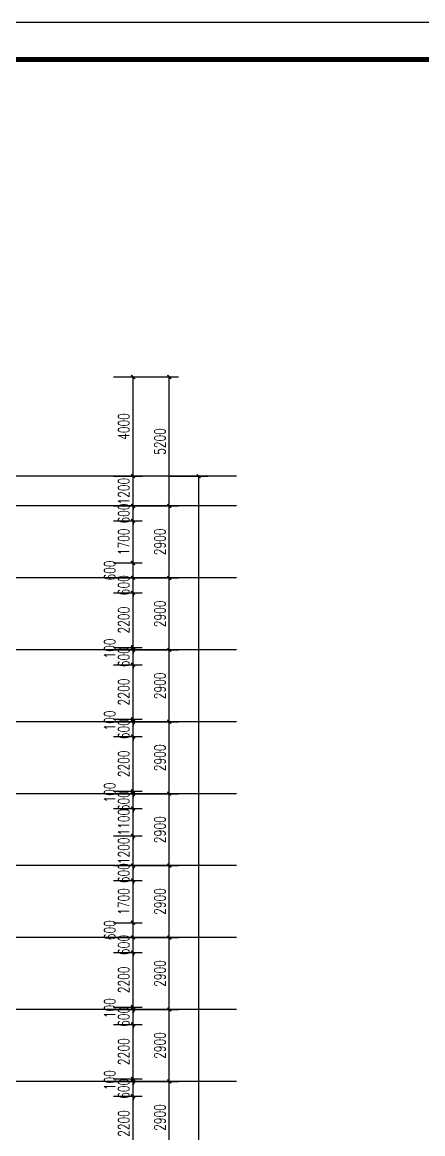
# Model space of a CAD drawing. Extents: x -59851 to 653804, y -249523 to 437614.
# Drawn here: x 445488 to 461647, y 392778 to 437588 of the extents above; entities that cross this region are included whole.
import ezdxf
from ezdxf.enums import TextEntityAlignment as Align

# ---------------------------------------------------------------- set-up
doc = ezdxf.new("R2010")
doc.units = 0
doc.header["$LTSCALE"] = 1000
doc.header["$MEASUREMENT"] = 0
for name, color, linetype in [('A-第三道尺寸线', 105, 'Continuous'), ('DOTE', 16, 'Continuous'), ('LABEL_FIXBOX_PM', 7, 'Continuous'), ('LABEL_TXT_PM', 1, 'Continuous'), ('PUB_DIM', 3, 'Continuous')]:
    doc.layers.add(name, color=color, linetype=linetype)
doc.styles.add('_TCH_DIM_T3', font='SIMPLEX.shx', dxfattribs={"width": 0.705882, "bigfont": 'GBCBIG.shx'})
doc.styles.add('LABEL_TXT_PM', font='pm_njadri_romans1.shx', dxfattribs={"width": 0.7, "bigfont": 'pm_njadri_hztxt.shx'})
doc.dimstyles.new('_TCH_ARCH&&150', dxfattribs={"dimtxt": 446.25, "dimasz": 150, "dimexe": 375, "dimexo": 450, "dimgap": 150, "dimtad": 1, "dimdec": 0, "dimzin": 0, "dimdsep": 46, "dimtxsty": '_TCH_DIM_T3', "dimblk": 'ARCHTICK', "dimcen": 0.09, "dimclrt": 7, "dimazin": 2, "dimtfac": 1, "dimtdec": 0, "dimtix": 1, "dimtmove": 2, "dimatfit": 3, "dimfxl": 0, "dimtolj": 1, "dimtzin": 0, "dimarcsym": 0})

# ---------------------------------------------------------------- blocks, each defined once
blk = doc.blocks.new('PMSheet_A1_20150113_5-3892016032414355901')
at = {"layer": 'LABEL_FIXBOX_PM'}
blk.add_lwpolyline([(0, 594), (841, 594), (841, 0), (0, 0)], close=True, dxfattribs=at)
at = {"layer": 'LABEL_FIXBOX_PM', "const_width": 1.4}
blk.add_lwpolyline([(831, 584), (25, 584), (25, 10), (831, 10)], close=True, dxfattribs=at)
at = {"layer": 'LABEL_TXT_PM', "style": 'LABEL_TXT_PM'}
for tag, height, width, p in [('修改图应说明理由', 4.5, 0.7, (788.35, 468.8)), ('出图章签名', 4.5, 0.7, (759.46, 338.09)), ('建设单位_U01', 4.5, 0.7, (800.9, 212.14)), ('建设单位', 4.5, 0.7, (800.9, 210.2)), ('建设单位_D01', 4.5, 0.7, (800.9, 207.4)), ('项目名称_U01', 4.5, 0.7, (800.9, 200.42)), ('项目名称', 4.5, 0.7, (800.9, 198.19)), ('项目名称_D01', 4.5, 0.7, (800.9, 195.3)), ('设计编号', 4.5, 0.6, (780.76, 187.9)), ('分项号', 4.5, 0.6, (820.26, 188)), ('项目经理', 4.5, 0.7, (780.26, 172)), ('项目经理签名', 4.5, 0.7, (810.18, 172.26)), ('审定', 4.5, 0.7, (780.26, 163.9)), ('审定签名', 4.5, 0.7, (810.18, 164.16)), ('审核', 4.5, 0.7, (780.26, 156)), ('审核签名', 4.5, 0.7, (810.18, 156.26)), ('项目负责', 4.5, 0.7, (780.26, 148)), ('项目负责签名', 4.5, 0.7, (810.18, 148.26)), ('专业负责', 4.5, 0.7, (780.26, 140)), ('专业负责签名', 4.5, 0.7, (810.18, 140.26)), ('校对', 4.5, 0.7, (780.26, 131.9)), ('校对签名', 4.5, 0.7, (810.18, 132.16)), ('设计', 4.5, 0.7, (780.26, 124)), ('设计签名', 4.5, 0.7, (810.18, 124.26)), ('绘制', 4.5, 0.7, (780.26, 115.9)), ('绘制签名', 4.5, 0.7, (810.18, 116.16)), ('方案_01', 4.5, 0.7, (780.26, 95.9)), ('方案_01签名', 4.5, 0.7, (810.18, 96.16)), ('方案_02', 4.5, 0.7, (780.26, 87.9)), ('方案_02签名', 4.5, 0.7, (810.18, 88.16)), ('方案_03', 4.5, 0.7, (780.29, 79.9)), ('方案_03签名', 4.5, 0.7, (810.2, 80.16)), ('方案_04', 4.5, 0.7, (780.26, 71.9)), ('方案_04签名', 4.5, 0.7, (810.18, 72.16)), ('图名_U02', 4.5, 0.7, (790.5, 60.2)), ('图名_U01', 4.5, 0.7, (790.5, 54.2)), ('图名', 4.5, 0.7, (790.5, 47.96)), ('图名_D01', 4.5, 0.7, (790.5, 42.4)), ('图名_D02', 4.5, 0.7, (790.5, 37)), ('图号', 3.5, 0.7, (760.97, 20.95)), ('图档号', 3.5, 0.7, (781.1, 20.95)), ('日期', 3.5, 0.7, (801.07, 20.95)), ('版本号', 3.5, 0.7, (820.27, 20.95))]:
    blk.add_attdef(tag, text='', height=height, dxfattribs=dict(at, width=width)).set_placement(p, align=Align.CENTER)
blk = doc.blocks.new('_ArchTick')
at = {"color": 0, "linetype": 'ByBlock', "const_width": 0.4}
blk.add_lwpolyline([(-0.5, -0.5), (0.5, 0.5)], dxfattribs=at)
blk = doc.blocks.new('*D3960')
at = {"layer": 'Defpoints', "color": 0, "transparency": 16777216}
for p in [(451009, 419288), (452608, 419288), (451009, 364438)]:
    blk.add_point(p, dxfattribs=at)
at = {"layer": 'PUB_DIM', "color": 0, "lineweight": -2, "transparency": 16777216}
for p, q in [((451459, 419288), (452983, 419288)), ((452608, 364438), (452608, 419288)), ((451459, 364438), (452983, 364438))]:
    blk.add_line(p, q, dxfattribs=at)
at = {"layer": 'PUB_DIM', "color": 0, "lineweight": -2, "transparency": 16777216, "xscale": 150, "yscale": 150, "zscale": 150}
for p, rotation in [((452608, 419288), 90), ((452608, 364438), 270)]:
    blk.add_blockref('_ArchTick', p, dxfattribs=dict(at, rotation=rotation))
at = {"layer": 'PUB_DIM', "color": 7, "transparency": 16777216, "insert": (452235, 391863), "char_height": 446.2, "attachment_point": 5, "rotation": 90, "style": '_TCH_DIM_T3'}
blk.add_mtext('\\A1;54850', dxfattribs=at)
blk = doc.blocks.new('*D3961')
at = {"layer": 'Defpoints', "color": 0, "transparency": 16777216}
for p in [(449846, 423288), (451419, 423288), (449846, 418088)]:
    blk.add_point(p, dxfattribs=at)
at = {"layer": 'PUB_DIM', "color": 0, "lineweight": -2, "transparency": 16777216}
for p, q in [((450296, 423288), (451794, 423288)), ((451419, 418088), (451419, 423288)), ((450296, 418088), (451794, 418088))]:
    blk.add_line(p, q, dxfattribs=at)
at = {"layer": 'PUB_DIM', "color": 0, "lineweight": -2, "transparency": 16777216, "xscale": 150, "yscale": 150, "zscale": 150}
for p, rotation in [((451419, 423288), 90), ((451419, 418088), 270)]:
    blk.add_blockref('_ArchTick', p, dxfattribs=dict(at, rotation=rotation))
at = {"layer": 'PUB_DIM', "color": 7, "transparency": 16777216, "insert": (451046, 420688), "char_height": 446.2, "attachment_point": 5, "rotation": 90, "style": '_TCH_DIM_T3'}
blk.add_mtext('\\A1;5200', dxfattribs=at)
blk = doc.blocks.new('*D3962')
at = {"layer": 'Defpoints', "color": 0, "transparency": 16777216}
for p in [(449846, 418088), (451419, 418088), (449846, 415188)]:
    blk.add_point(p, dxfattribs=at)
at = {"layer": 'PUB_DIM', "color": 0, "lineweight": -2, "transparency": 16777216}
for p, q in [((450296, 418088), (451794, 418088)), ((451419, 415188), (451419, 418088)), ((450296, 415188), (451794, 415188))]:
    blk.add_line(p, q, dxfattribs=at)
at = {"layer": 'PUB_DIM', "color": 0, "lineweight": -2, "transparency": 16777216, "xscale": 150, "yscale": 150, "zscale": 150}
for p, rotation in [((451419, 418088), 90), ((451419, 415188), 270)]:
    blk.add_blockref('_ArchTick', p, dxfattribs=dict(at, rotation=rotation))
at = {"layer": 'PUB_DIM', "color": 7, "transparency": 16777216, "insert": (451046, 416638), "char_height": 446.2, "attachment_point": 5, "rotation": 90, "style": '_TCH_DIM_T3'}
blk.add_mtext('\\A1;2900', dxfattribs=at)
blk = doc.blocks.new('*D3963')
at = {"layer": 'Defpoints', "color": 0, "transparency": 16777216}
for p in [(449846, 415188), (451419, 415188), (449846, 412288)]:
    blk.add_point(p, dxfattribs=at)
at = {"layer": 'PUB_DIM', "color": 0, "lineweight": -2, "transparency": 16777216}
for p, q in [((450296, 415188), (451794, 415188)), ((451419, 412288), (451419, 415188)), ((450296, 412288), (451794, 412288))]:
    blk.add_line(p, q, dxfattribs=at)
at = {"layer": 'PUB_DIM', "color": 0, "lineweight": -2, "transparency": 16777216, "xscale": 150, "yscale": 150, "zscale": 150}
for p, rotation in [((451419, 415188), 90), ((451419, 412288), 270)]:
    blk.add_blockref('_ArchTick', p, dxfattribs=dict(at, rotation=rotation))
at = {"layer": 'PUB_DIM', "color": 7, "transparency": 16777216, "insert": (451046, 413738), "char_height": 446.2, "attachment_point": 5, "rotation": 90, "style": '_TCH_DIM_T3'}
blk.add_mtext('\\A1;2900', dxfattribs=at)
blk = doc.blocks.new('*D3964')
at = {"layer": 'Defpoints', "color": 0, "transparency": 16777216}
for p in [(449846, 412288), (451419, 412288), (449846, 409388)]:
    blk.add_point(p, dxfattribs=at)
at = {"layer": 'PUB_DIM', "color": 0, "lineweight": -2, "transparency": 16777216}
for p, q in [((450296, 412288), (451794, 412288)), ((451419, 409388), (451419, 412288)), ((450296, 409388), (451794, 409388))]:
    blk.add_line(p, q, dxfattribs=at)
at = {"layer": 'PUB_DIM', "color": 0, "lineweight": -2, "transparency": 16777216, "xscale": 150, "yscale": 150, "zscale": 150}
for p, rotation in [((451419, 412288), 90), ((451419, 409388), 270)]:
    blk.add_blockref('_ArchTick', p, dxfattribs=dict(at, rotation=rotation))
at = {"layer": 'PUB_DIM', "color": 7, "transparency": 16777216, "insert": (451046, 410838), "char_height": 446.2, "attachment_point": 5, "rotation": 90, "style": '_TCH_DIM_T3'}
blk.add_mtext('\\A1;2900', dxfattribs=at)
blk = doc.blocks.new('*D3965')
at = {"layer": 'Defpoints', "color": 0, "transparency": 16777216}
for p in [(449846, 409388), (451419, 409388), (449846, 406488)]:
    blk.add_point(p, dxfattribs=at)
at = {"layer": 'PUB_DIM', "color": 0, "lineweight": -2, "transparency": 16777216}
for p, q in [((450296, 409388), (451794, 409388)), ((451419, 406488), (451419, 409388)), ((450296, 406488), (451794, 406488))]:
    blk.add_line(p, q, dxfattribs=at)
at = {"layer": 'PUB_DIM', "color": 0, "lineweight": -2, "transparency": 16777216, "xscale": 150, "yscale": 150, "zscale": 150}
for p, rotation in [((451419, 409388), 90), ((451419, 406488), 270)]:
    blk.add_blockref('_ArchTick', p, dxfattribs=dict(at, rotation=rotation))
at = {"layer": 'PUB_DIM', "color": 7, "transparency": 16777216, "insert": (451046, 407938), "char_height": 446.2, "attachment_point": 5, "rotation": 90, "style": '_TCH_DIM_T3'}
blk.add_mtext('\\A1;2900', dxfattribs=at)
blk = doc.blocks.new('*D3966')
at = {"layer": 'Defpoints', "color": 0, "transparency": 16777216}
for p in [(449846, 406488), (451419, 406488), (449846, 403588)]:
    blk.add_point(p, dxfattribs=at)
at = {"layer": 'PUB_DIM', "color": 0, "lineweight": -2, "transparency": 16777216}
for p, q in [((450296, 406488), (451794, 406488)), ((451419, 403588), (451419, 406488)), ((450296, 403588), (451794, 403588))]:
    blk.add_line(p, q, dxfattribs=at)
at = {"layer": 'PUB_DIM', "color": 0, "lineweight": -2, "transparency": 16777216, "xscale": 150, "yscale": 150, "zscale": 150}
for p, rotation in [((451419, 406488), 90), ((451419, 403588), 270)]:
    blk.add_blockref('_ArchTick', p, dxfattribs=dict(at, rotation=rotation))
at = {"layer": 'PUB_DIM', "color": 7, "transparency": 16777216, "insert": (451046, 405038), "char_height": 446.2, "attachment_point": 5, "rotation": 90, "style": '_TCH_DIM_T3'}
blk.add_mtext('\\A1;2900', dxfattribs=at)
blk = doc.blocks.new('*D3967')
at = {"layer": 'Defpoints', "color": 0, "transparency": 16777216}
for p in [(449846, 403588), (451419, 403588), (449846, 400688)]:
    blk.add_point(p, dxfattribs=at)
at = {"layer": 'PUB_DIM', "color": 0, "lineweight": -2, "transparency": 16777216}
for p, q in [((450296, 403588), (451794, 403588)), ((451419, 400688), (451419, 403588)), ((450296, 400688), (451794, 400688))]:
    blk.add_line(p, q, dxfattribs=at)
at = {"layer": 'PUB_DIM', "color": 0, "lineweight": -2, "transparency": 16777216, "xscale": 150, "yscale": 150, "zscale": 150}
for p, rotation in [((451419, 403588), 90), ((451419, 400688), 270)]:
    blk.add_blockref('_ArchTick', p, dxfattribs=dict(at, rotation=rotation))
at = {"layer": 'PUB_DIM', "color": 7, "transparency": 16777216, "insert": (451046, 402138), "char_height": 446.2, "attachment_point": 5, "rotation": 90, "style": '_TCH_DIM_T3'}
blk.add_mtext('\\A1;2900', dxfattribs=at)
blk = doc.blocks.new('*D3968')
at = {"layer": 'Defpoints', "color": 0, "transparency": 16777216}
for p in [(449846, 400688), (451419, 400688), (449846, 397788)]:
    blk.add_point(p, dxfattribs=at)
at = {"layer": 'PUB_DIM', "color": 0, "lineweight": -2, "transparency": 16777216}
for p, q in [((450296, 400688), (451794, 400688)), ((451419, 397788), (451419, 400688)), ((450296, 397788), (451794, 397788))]:
    blk.add_line(p, q, dxfattribs=at)
at = {"layer": 'PUB_DIM', "color": 0, "lineweight": -2, "transparency": 16777216, "xscale": 150, "yscale": 150, "zscale": 150}
for p, rotation in [((451419, 400688), 90), ((451419, 397788), 270)]:
    blk.add_blockref('_ArchTick', p, dxfattribs=dict(at, rotation=rotation))
at = {"layer": 'PUB_DIM', "color": 7, "transparency": 16777216, "insert": (451046, 399238), "char_height": 446.2, "attachment_point": 5, "rotation": 90, "style": '_TCH_DIM_T3'}
blk.add_mtext('\\A1;2900', dxfattribs=at)
blk = doc.blocks.new('*D3969')
at = {"layer": 'Defpoints', "color": 0, "transparency": 16777216}
for p in [(449846, 397788), (451419, 397788), (449846, 394888)]:
    blk.add_point(p, dxfattribs=at)
at = {"layer": 'PUB_DIM', "color": 0, "lineweight": -2, "transparency": 16777216}
for p, q in [((450296, 397788), (451794, 397788)), ((451419, 394888), (451419, 397788)), ((450296, 394888), (451794, 394888))]:
    blk.add_line(p, q, dxfattribs=at)
at = {"layer": 'PUB_DIM', "color": 0, "lineweight": -2, "transparency": 16777216, "xscale": 150, "yscale": 150, "zscale": 150}
for p, rotation in [((451419, 397788), 90), ((451419, 394888), 270)]:
    blk.add_blockref('_ArchTick', p, dxfattribs=dict(at, rotation=rotation))
at = {"layer": 'PUB_DIM', "color": 7, "transparency": 16777216, "insert": (451046, 396338), "char_height": 446.2, "attachment_point": 5, "rotation": 90, "style": '_TCH_DIM_T3'}
blk.add_mtext('\\A1;2900', dxfattribs=at)
blk = doc.blocks.new('*D3970')
at = {"layer": 'Defpoints', "color": 0, "transparency": 16777216}
for p in [(449846, 394888), (451419, 394888), (449846, 391988)]:
    blk.add_point(p, dxfattribs=at)
at = {"layer": 'PUB_DIM', "color": 0, "lineweight": -2, "transparency": 16777216}
for p, q in [((450296, 394888), (451794, 394888)), ((451419, 391988), (451419, 394888)), ((450296, 391988), (451794, 391988))]:
    blk.add_line(p, q, dxfattribs=at)
at = {"layer": 'PUB_DIM', "color": 0, "lineweight": -2, "transparency": 16777216, "xscale": 150, "yscale": 150, "zscale": 150}
for p, rotation in [((451419, 394888), 90), ((451419, 391988), 270)]:
    blk.add_blockref('_ArchTick', p, dxfattribs=dict(at, rotation=rotation))
at = {"layer": 'PUB_DIM', "color": 7, "transparency": 16777216, "insert": (451046, 393438), "char_height": 446.2, "attachment_point": 5, "rotation": 90, "style": '_TCH_DIM_T3'}
blk.add_mtext('\\A1;2900', dxfattribs=at)
blk = doc.blocks.new('*D4009')
at = {"layer": 'A-第三道尺寸线', "color": 0, "lineweight": -2, "transparency": 16777216}
for p, q in [((449170, 394288), (450333, 394288)), ((449958, 392088), (449958, 394288)), ((449170, 392088), (450333, 392088))]:
    blk.add_line(p, q, dxfattribs=at)
at = {"layer": 'Defpoints', "color": 0, "transparency": 16777216}
for p in [(448720, 394288), (449958, 394288), (448720, 392088)]:
    blk.add_point(p, dxfattribs=at)
at = {"layer": 'A-第三道尺寸线', "color": 0, "lineweight": -2, "transparency": 16777216, "xscale": 150, "yscale": 150, "zscale": 150}
for p, rotation in [((449958, 394288), 90), ((449958, 392088), 270)]:
    blk.add_blockref('_ArchTick', p, dxfattribs=dict(at, rotation=rotation))
at = {"layer": 'A-第三道尺寸线', "color": 7, "transparency": 16777216, "insert": (449585, 393188), "char_height": 446.2, "attachment_point": 5, "rotation": 90, "style": '_TCH_DIM_T3'}
blk.add_mtext('\\A1;2200', dxfattribs=at)
blk = doc.blocks.new('*D4010')
at = {"layer": 'A-第三道尺寸线', "color": 0, "lineweight": -2, "transparency": 16777216}
for p, q in [((449170, 394888), (450333, 394888)), ((449958, 394888), (449958, 395038)), ((449958, 394288), (449958, 394888)), ((449170, 394288), (450333, 394288)), ((449958, 394288), (449958, 394138))]:
    blk.add_line(p, q, dxfattribs=at)
at = {"layer": 'Defpoints', "color": 0, "transparency": 16777216}
for p in [(448720, 394888), (449958, 394888), (448720, 394288)]:
    blk.add_point(p, dxfattribs=at)
at = {"layer": 'A-第三道尺寸线', "color": 0, "lineweight": -2, "transparency": 16777216, "xscale": 150, "yscale": 150, "zscale": 150}
for p, rotation in [((449958, 394888), 270), ((449958, 394288), 90)]:
    blk.add_blockref('_ArchTick', p, dxfattribs=dict(at, rotation=rotation))
at = {"layer": 'A-第三道尺寸线', "color": 7, "transparency": 16777216, "insert": (449585, 394588), "char_height": 446.2, "attachment_point": 5, "rotation": 90, "style": '_TCH_DIM_T3'}
blk.add_mtext('\\A1;600', dxfattribs=at)
blk = doc.blocks.new('*D4011')
at = {"layer": 'A-第三道尺寸线', "color": 0, "lineweight": -2, "transparency": 16777216}
for p, q in [((449170, 394988), (450333, 394988)), ((449170, 394888), (450333, 394888)), ((449958, 394988), (449958, 395138)), ((449958, 394888), (449958, 394988)), ((449958, 394888), (449958, 394738))]:
    blk.add_line(p, q, dxfattribs=at)
at = {"layer": 'Defpoints', "color": 0, "transparency": 16777216}
for p in [(448720, 394988), (448720, 394888), (449958, 394988)]:
    blk.add_point(p, dxfattribs=at)
at = {"layer": 'A-第三道尺寸线', "color": 0, "lineweight": -2, "transparency": 16777216, "xscale": 150, "yscale": 150, "zscale": 150}
for p, rotation in [((449958, 394988), 270), ((449958, 394888), 90)]:
    blk.add_blockref('_ArchTick', p, dxfattribs=dict(at, rotation=rotation))
at = {"layer": 'A-第三道尺寸线', "color": 7, "transparency": 16777216, "insert": (449020, 394938), "char_height": 446.2, "attachment_point": 5, "rotation": 90, "style": '_TCH_DIM_T3'}
blk.add_mtext('\\A1;100', dxfattribs=at)
blk = doc.blocks.new('*D4012')
at = {"layer": 'A-第三道尺寸线', "color": 0, "lineweight": -2, "transparency": 16777216}
for p, q in [((449170, 397188), (450333, 397188)), ((449958, 394988), (449958, 397188)), ((449170, 394988), (450333, 394988))]:
    blk.add_line(p, q, dxfattribs=at)
at = {"layer": 'Defpoints', "color": 0, "transparency": 16777216}
for p in [(448720, 397188), (449958, 397188), (448720, 394988)]:
    blk.add_point(p, dxfattribs=at)
at = {"layer": 'A-第三道尺寸线', "color": 0, "lineweight": -2, "transparency": 16777216, "xscale": 150, "yscale": 150, "zscale": 150}
for p, rotation in [((449958, 397188), 90), ((449958, 394988), 270)]:
    blk.add_blockref('_ArchTick', p, dxfattribs=dict(at, rotation=rotation))
at = {"layer": 'A-第三道尺寸线', "color": 7, "transparency": 16777216, "insert": (449585, 396088), "char_height": 446.2, "attachment_point": 5, "rotation": 90, "style": '_TCH_DIM_T3'}
blk.add_mtext('\\A1;2200', dxfattribs=at)
blk = doc.blocks.new('*D4013')
at = {"layer": 'A-第三道尺寸线', "color": 0, "lineweight": -2, "transparency": 16777216}
for p, q in [((449958, 397788), (449958, 397938)), ((449170, 397788), (450333, 397788)), ((449958, 397188), (449958, 397788)), ((449170, 397188), (450333, 397188)), ((449958, 397188), (449958, 397038))]:
    blk.add_line(p, q, dxfattribs=at)
at = {"layer": 'Defpoints', "color": 0, "transparency": 16777216}
for p in [(448720, 397788), (449958, 397788), (448720, 397188)]:
    blk.add_point(p, dxfattribs=at)
at = {"layer": 'A-第三道尺寸线', "color": 0, "lineweight": -2, "transparency": 16777216, "xscale": 150, "yscale": 150, "zscale": 150}
for p, rotation in [((449958, 397788), 270), ((449958, 397188), 90)]:
    blk.add_blockref('_ArchTick', p, dxfattribs=dict(at, rotation=rotation))
at = {"layer": 'A-第三道尺寸线', "color": 7, "transparency": 16777216, "insert": (449585, 397488), "char_height": 446.2, "attachment_point": 5, "rotation": 90, "style": '_TCH_DIM_T3'}
blk.add_mtext('\\A1;600', dxfattribs=at)
blk = doc.blocks.new('*D4014')
at = {"layer": 'A-第三道尺寸线', "color": 0, "lineweight": -2, "transparency": 16777216}
for p, q in [((449958, 397888), (449958, 398038)), ((449170, 397888), (450333, 397888)), ((449170, 397788), (450333, 397788)), ((449958, 397788), (449958, 397888)), ((449958, 397788), (449958, 397638))]:
    blk.add_line(p, q, dxfattribs=at)
at = {"layer": 'Defpoints', "color": 0, "transparency": 16777216}
for p in [(448720, 397888), (448720, 397788), (449958, 397888)]:
    blk.add_point(p, dxfattribs=at)
at = {"layer": 'A-第三道尺寸线', "color": 0, "lineweight": -2, "transparency": 16777216, "xscale": 150, "yscale": 150, "zscale": 150}
for p, rotation in [((449958, 397888), 270), ((449958, 397788), 90)]:
    blk.add_blockref('_ArchTick', p, dxfattribs=dict(at, rotation=rotation))
at = {"layer": 'A-第三道尺寸线', "color": 7, "transparency": 16777216, "insert": (449020, 397838), "char_height": 446.2, "attachment_point": 5, "rotation": 90, "style": '_TCH_DIM_T3'}
blk.add_mtext('\\A1;100', dxfattribs=at)
blk = doc.blocks.new('*D4015')
at = {"layer": 'A-第三道尺寸线', "color": 0, "lineweight": -2, "transparency": 16777216}
for p, q in [((449170, 400088), (450333, 400088)), ((449958, 397888), (449958, 400088)), ((449170, 397888), (450333, 397888))]:
    blk.add_line(p, q, dxfattribs=at)
at = {"layer": 'Defpoints', "color": 0, "transparency": 16777216}
for p in [(448720, 400088), (449958, 400088), (448720, 397888)]:
    blk.add_point(p, dxfattribs=at)
at = {"layer": 'A-第三道尺寸线', "color": 0, "lineweight": -2, "transparency": 16777216, "xscale": 150, "yscale": 150, "zscale": 150}
for p, rotation in [((449958, 400088), 90), ((449958, 397888), 270)]:
    blk.add_blockref('_ArchTick', p, dxfattribs=dict(at, rotation=rotation))
at = {"layer": 'A-第三道尺寸线', "color": 7, "transparency": 16777216, "insert": (449585, 398988), "char_height": 446.2, "attachment_point": 5, "rotation": 90, "style": '_TCH_DIM_T3'}
blk.add_mtext('\\A1;2200', dxfattribs=at)
blk = doc.blocks.new('*D4016')
at = {"layer": 'A-第三道尺寸线', "color": 0, "lineweight": -2, "transparency": 16777216}
for p, q in [((449170, 400688), (450333, 400688)), ((449958, 400688), (449958, 400838)), ((449958, 400088), (449958, 400688)), ((449170, 400088), (450333, 400088)), ((449958, 400088), (449958, 399938))]:
    blk.add_line(p, q, dxfattribs=at)
at = {"layer": 'Defpoints', "color": 0, "transparency": 16777216}
for p in [(448720, 400688), (449958, 400688), (448720, 400088)]:
    blk.add_point(p, dxfattribs=at)
at = {"layer": 'A-第三道尺寸线', "color": 0, "lineweight": -2, "transparency": 16777216, "xscale": 150, "yscale": 150, "zscale": 150}
for p, rotation in [((449958, 400688), 270), ((449958, 400088), 90)]:
    blk.add_blockref('_ArchTick', p, dxfattribs=dict(at, rotation=rotation))
at = {"layer": 'A-第三道尺寸线', "color": 7, "transparency": 16777216, "insert": (449585, 400388), "char_height": 446.2, "attachment_point": 5, "rotation": 90, "style": '_TCH_DIM_T3'}
blk.add_mtext('\\A1;600', dxfattribs=at)
blk = doc.blocks.new('*D4017')
at = {"layer": 'A-第三道尺寸线', "color": 0, "lineweight": -2, "transparency": 16777216}
for p, q in [((449170, 401288), (450333, 401288)), ((449958, 400688), (449958, 401288)), ((449170, 400688), (450333, 400688))]:
    blk.add_line(p, q, dxfattribs=at)
at = {"layer": 'Defpoints', "color": 0, "transparency": 16777216}
for p in [(448720, 401288), (449958, 401288), (448720, 400688)]:
    blk.add_point(p, dxfattribs=at)
at = {"layer": 'A-第三道尺寸线', "color": 0, "lineweight": -2, "transparency": 16777216, "xscale": 150, "yscale": 150, "zscale": 150}
for p, rotation in [((449958, 401288), 90), ((449958, 400688), 270)]:
    blk.add_blockref('_ArchTick', p, dxfattribs=dict(at, rotation=rotation))
at = {"layer": 'A-第三道尺寸线', "color": 7, "transparency": 16777216, "insert": (449020, 400988), "char_height": 446.2, "attachment_point": 5, "rotation": 90, "style": '_TCH_DIM_T3'}
blk.add_mtext('\\A1;600', dxfattribs=at)
blk = doc.blocks.new('*D4018')
at = {"layer": 'A-第三道尺寸线', "color": 0, "lineweight": -2, "transparency": 16777216}
for p, q in [((449170, 402988), (450333, 402988)), ((449958, 401288), (449958, 402988)), ((449170, 401288), (450333, 401288))]:
    blk.add_line(p, q, dxfattribs=at)
at = {"layer": 'Defpoints', "color": 0, "transparency": 16777216}
for p in [(448720, 402988), (449958, 402988), (448720, 401288)]:
    blk.add_point(p, dxfattribs=at)
at = {"layer": 'A-第三道尺寸线', "color": 0, "lineweight": -2, "transparency": 16777216, "xscale": 150, "yscale": 150, "zscale": 150}
for p, rotation in [((449958, 402988), 90), ((449958, 401288), 270)]:
    blk.add_blockref('_ArchTick', p, dxfattribs=dict(at, rotation=rotation))
at = {"layer": 'A-第三道尺寸线', "color": 7, "transparency": 16777216, "insert": (449585, 402138), "char_height": 446.2, "attachment_point": 5, "rotation": 90, "style": '_TCH_DIM_T3'}
blk.add_mtext('\\A1;1700', dxfattribs=at)
blk = doc.blocks.new('*D4019')
at = {"layer": 'A-第三道尺寸线', "color": 0, "lineweight": -2, "transparency": 16777216}
for p, q in [((449958, 403588), (449958, 403738)), ((449170, 403588), (450333, 403588)), ((449958, 402988), (449958, 403588)), ((449170, 402988), (450333, 402988)), ((449958, 402988), (449958, 402838))]:
    blk.add_line(p, q, dxfattribs=at)
at = {"layer": 'Defpoints', "color": 0, "transparency": 16777216}
for p in [(448720, 403588), (449958, 403588), (448720, 402988)]:
    blk.add_point(p, dxfattribs=at)
at = {"layer": 'A-第三道尺寸线', "color": 0, "lineweight": -2, "transparency": 16777216, "xscale": 150, "yscale": 150, "zscale": 150}
for p, rotation in [((449958, 403588), 270), ((449958, 402988), 90)]:
    blk.add_blockref('_ArchTick', p, dxfattribs=dict(at, rotation=rotation))
at = {"layer": 'A-第三道尺寸线', "color": 7, "transparency": 16777216, "insert": (449585, 403288), "char_height": 446.2, "attachment_point": 5, "rotation": 90, "style": '_TCH_DIM_T3'}
blk.add_mtext('\\A1;600', dxfattribs=at)
blk = doc.blocks.new('*D4020')
at = {"layer": 'A-第三道尺寸线', "color": 0, "lineweight": -2, "transparency": 16777216}
for p, q in [((449170, 404788), (450333, 404788)), ((449958, 404788), (449958, 404938)), ((449958, 403588), (449958, 404788)), ((449170, 403588), (450333, 403588)), ((449958, 403588), (449958, 403438))]:
    blk.add_line(p, q, dxfattribs=at)
at = {"layer": 'Defpoints', "color": 0, "transparency": 16777216}
for p in [(448720, 404788), (449958, 404788), (448720, 403588)]:
    blk.add_point(p, dxfattribs=at)
at = {"layer": 'A-第三道尺寸线', "color": 0, "lineweight": -2, "transparency": 16777216, "xscale": 150, "yscale": 150, "zscale": 150}
for p, rotation in [((449958, 404788), 270), ((449958, 403588), 90)]:
    blk.add_blockref('_ArchTick', p, dxfattribs=dict(at, rotation=rotation))
at = {"layer": 'A-第三道尺寸线', "color": 7, "transparency": 16777216, "insert": (449585, 404188), "char_height": 446.2, "attachment_point": 5, "rotation": 90, "style": '_TCH_DIM_T3'}
blk.add_mtext('\\A1;1200', dxfattribs=at)
blk = doc.blocks.new('*D4021')
at = {"layer": 'A-第三道尺寸线', "color": 0, "lineweight": -2, "transparency": 16777216}
for p, q in [((449958, 405888), (449958, 406038)), ((449170, 405888), (450333, 405888)), ((449958, 404788), (449958, 405888)), ((449170, 404788), (450333, 404788)), ((449958, 404788), (449958, 404638))]:
    blk.add_line(p, q, dxfattribs=at)
at = {"layer": 'Defpoints', "color": 0, "transparency": 16777216}
for p in [(448720, 405888), (449958, 405888), (448720, 404788)]:
    blk.add_point(p, dxfattribs=at)
at = {"layer": 'A-第三道尺寸线', "color": 0, "lineweight": -2, "transparency": 16777216, "xscale": 150, "yscale": 150, "zscale": 150}
for p, rotation in [((449958, 405888), 270), ((449958, 404788), 90)]:
    blk.add_blockref('_ArchTick', p, dxfattribs=dict(at, rotation=rotation))
at = {"layer": 'A-第三道尺寸线', "color": 7, "transparency": 16777216, "insert": (449585, 405338), "char_height": 446.2, "attachment_point": 5, "rotation": 90, "style": '_TCH_DIM_T3'}
blk.add_mtext('\\A1;1100', dxfattribs=at)
blk = doc.blocks.new('*D4022')
at = {"layer": 'A-第三道尺寸线', "color": 0, "lineweight": -2, "transparency": 16777216}
for p, q in [((449170, 406488), (450333, 406488)), ((449958, 406488), (449958, 406638)), ((449958, 405888), (449958, 406488)), ((449170, 405888), (450333, 405888)), ((449958, 405888), (449958, 405738))]:
    blk.add_line(p, q, dxfattribs=at)
at = {"layer": 'Defpoints', "color": 0, "transparency": 16777216}
for p in [(448720, 406488), (449958, 406488), (448720, 405888)]:
    blk.add_point(p, dxfattribs=at)
at = {"layer": 'A-第三道尺寸线', "color": 0, "lineweight": -2, "transparency": 16777216, "xscale": 150, "yscale": 150, "zscale": 150}
for p, rotation in [((449958, 406488), 270), ((449958, 405888), 90)]:
    blk.add_blockref('_ArchTick', p, dxfattribs=dict(at, rotation=rotation))
at = {"layer": 'A-第三道尺寸线', "color": 7, "transparency": 16777216, "insert": (449585, 406188), "char_height": 446.2, "attachment_point": 5, "rotation": 90, "style": '_TCH_DIM_T3'}
blk.add_mtext('\\A1;600', dxfattribs=at)
blk = doc.blocks.new('*D4023')
at = {"layer": 'A-第三道尺寸线', "color": 0, "lineweight": -2, "transparency": 16777216}
for p, q in [((449170, 406588), (450333, 406588)), ((449170, 406488), (450333, 406488)), ((449958, 406588), (449958, 406738)), ((449958, 406488), (449958, 406588)), ((449958, 406488), (449958, 406338))]:
    blk.add_line(p, q, dxfattribs=at)
at = {"layer": 'Defpoints', "color": 0, "transparency": 16777216}
for p in [(448720, 406588), (448720, 406488), (449958, 406588)]:
    blk.add_point(p, dxfattribs=at)
at = {"layer": 'A-第三道尺寸线', "color": 0, "lineweight": -2, "transparency": 16777216, "xscale": 150, "yscale": 150, "zscale": 150}
for p, rotation in [((449958, 406588), 270), ((449958, 406488), 90)]:
    blk.add_blockref('_ArchTick', p, dxfattribs=dict(at, rotation=rotation))
at = {"layer": 'A-第三道尺寸线', "color": 7, "transparency": 16777216, "insert": (449020, 406538), "char_height": 446.2, "attachment_point": 5, "rotation": 90, "style": '_TCH_DIM_T3'}
blk.add_mtext('\\A1;100', dxfattribs=at)
blk = doc.blocks.new('*D4024')
at = {"layer": 'A-第三道尺寸线', "color": 0, "lineweight": -2, "transparency": 16777216}
for p, q in [((449170, 408788), (450333, 408788)), ((449958, 406588), (449958, 408788)), ((449170, 406588), (450333, 406588))]:
    blk.add_line(p, q, dxfattribs=at)
at = {"layer": 'Defpoints', "color": 0, "transparency": 16777216}
for p in [(448720, 408788), (449958, 408788), (448720, 406588)]:
    blk.add_point(p, dxfattribs=at)
at = {"layer": 'A-第三道尺寸线', "color": 0, "lineweight": -2, "transparency": 16777216, "xscale": 150, "yscale": 150, "zscale": 150}
for p, rotation in [((449958, 408788), 90), ((449958, 406588), 270)]:
    blk.add_blockref('_ArchTick', p, dxfattribs=dict(at, rotation=rotation))
at = {"layer": 'A-第三道尺寸线', "color": 7, "transparency": 16777216, "insert": (449585, 407688), "char_height": 446.2, "attachment_point": 5, "rotation": 90, "style": '_TCH_DIM_T3'}
blk.add_mtext('\\A1;2200', dxfattribs=at)
blk = doc.blocks.new('*D4025')
at = {"layer": 'A-第三道尺寸线', "color": 0, "lineweight": -2, "transparency": 16777216}
for p, q in [((449170, 409388), (450333, 409388)), ((449958, 409388), (449958, 409538)), ((449958, 408788), (449958, 409388)), ((449170, 408788), (450333, 408788)), ((449958, 408788), (449958, 408638))]:
    blk.add_line(p, q, dxfattribs=at)
at = {"layer": 'Defpoints', "color": 0, "transparency": 16777216}
for p in [(448720, 409388), (449958, 409388), (448720, 408788)]:
    blk.add_point(p, dxfattribs=at)
at = {"layer": 'A-第三道尺寸线', "color": 0, "lineweight": -2, "transparency": 16777216, "xscale": 150, "yscale": 150, "zscale": 150}
for p, rotation in [((449958, 409388), 270), ((449958, 408788), 90)]:
    blk.add_blockref('_ArchTick', p, dxfattribs=dict(at, rotation=rotation))
at = {"layer": 'A-第三道尺寸线', "color": 7, "transparency": 16777216, "insert": (449585, 409088), "char_height": 446.2, "attachment_point": 5, "rotation": 90, "style": '_TCH_DIM_T3'}
blk.add_mtext('\\A1;600', dxfattribs=at)
blk = doc.blocks.new('*D4026')
at = {"layer": 'A-第三道尺寸线', "color": 0, "lineweight": -2, "transparency": 16777216}
for p, q in [((449958, 409488), (449958, 409638)), ((449170, 409488), (450333, 409488)), ((449170, 409388), (450333, 409388)), ((449958, 409388), (449958, 409488)), ((449958, 409388), (449958, 409238))]:
    blk.add_line(p, q, dxfattribs=at)
at = {"layer": 'Defpoints', "color": 0, "transparency": 16777216}
for p in [(448720, 409488), (448720, 409388), (449958, 409488)]:
    blk.add_point(p, dxfattribs=at)
at = {"layer": 'A-第三道尺寸线', "color": 0, "lineweight": -2, "transparency": 16777216, "xscale": 150, "yscale": 150, "zscale": 150}
for p, rotation in [((449958, 409488), 270), ((449958, 409388), 90)]:
    blk.add_blockref('_ArchTick', p, dxfattribs=dict(at, rotation=rotation))
at = {"layer": 'A-第三道尺寸线', "color": 7, "transparency": 16777216, "insert": (449020, 409438), "char_height": 446.2, "attachment_point": 5, "rotation": 90, "style": '_TCH_DIM_T3'}
blk.add_mtext('\\A1;100', dxfattribs=at)
blk = doc.blocks.new('*D4027')
at = {"layer": 'A-第三道尺寸线', "color": 0, "lineweight": -2, "transparency": 16777216}
for p, q in [((449170, 411688), (450333, 411688)), ((449958, 409488), (449958, 411688)), ((449170, 409488), (450333, 409488))]:
    blk.add_line(p, q, dxfattribs=at)
at = {"layer": 'Defpoints', "color": 0, "transparency": 16777216}
for p in [(448720, 411688), (449958, 411688), (448720, 409488)]:
    blk.add_point(p, dxfattribs=at)
at = {"layer": 'A-第三道尺寸线', "color": 0, "lineweight": -2, "transparency": 16777216, "xscale": 150, "yscale": 150, "zscale": 150}
for p, rotation in [((449958, 411688), 90), ((449958, 409488), 270)]:
    blk.add_blockref('_ArchTick', p, dxfattribs=dict(at, rotation=rotation))
at = {"layer": 'A-第三道尺寸线', "color": 7, "transparency": 16777216, "insert": (449585, 410588), "char_height": 446.2, "attachment_point": 5, "rotation": 90, "style": '_TCH_DIM_T3'}
blk.add_mtext('\\A1;2200', dxfattribs=at)
blk = doc.blocks.new('*D4028')
at = {"layer": 'A-第三道尺寸线', "color": 0, "lineweight": -2, "transparency": 16777216}
for p, q in [((449170, 412288), (450333, 412288)), ((449958, 412288), (449958, 412438)), ((449958, 411688), (449958, 412288)), ((449170, 411688), (450333, 411688)), ((449958, 411688), (449958, 411538))]:
    blk.add_line(p, q, dxfattribs=at)
at = {"layer": 'Defpoints', "color": 0, "transparency": 16777216}
for p in [(448720, 412288), (449958, 412288), (448720, 411688)]:
    blk.add_point(p, dxfattribs=at)
at = {"layer": 'A-第三道尺寸线', "color": 0, "lineweight": -2, "transparency": 16777216, "xscale": 150, "yscale": 150, "zscale": 150}
for p, rotation in [((449958, 412288), 270), ((449958, 411688), 90)]:
    blk.add_blockref('_ArchTick', p, dxfattribs=dict(at, rotation=rotation))
at = {"layer": 'A-第三道尺寸线', "color": 7, "transparency": 16777216, "insert": (449585, 411988), "char_height": 446.2, "attachment_point": 5, "rotation": 90, "style": '_TCH_DIM_T3'}
blk.add_mtext('\\A1;600', dxfattribs=at)
blk = doc.blocks.new('*D4029')
at = {"layer": 'A-第三道尺寸线', "color": 0, "lineweight": -2, "transparency": 16777216}
for p, q in [((449170, 412388), (450333, 412388)), ((449170, 412288), (450333, 412288)), ((449958, 412388), (449958, 412538)), ((449958, 412288), (449958, 412388)), ((449958, 412288), (449958, 412138))]:
    blk.add_line(p, q, dxfattribs=at)
at = {"layer": 'Defpoints', "color": 0, "transparency": 16777216}
for p in [(448720, 412388), (448720, 412288), (449958, 412388)]:
    blk.add_point(p, dxfattribs=at)
at = {"layer": 'A-第三道尺寸线', "color": 0, "lineweight": -2, "transparency": 16777216, "xscale": 150, "yscale": 150, "zscale": 150}
for p, rotation in [((449958, 412388), 270), ((449958, 412288), 90)]:
    blk.add_blockref('_ArchTick', p, dxfattribs=dict(at, rotation=rotation))
at = {"layer": 'A-第三道尺寸线', "color": 7, "transparency": 16777216, "insert": (449020, 412338), "char_height": 446.2, "attachment_point": 5, "rotation": 90, "style": '_TCH_DIM_T3'}
blk.add_mtext('\\A1;100', dxfattribs=at)
blk = doc.blocks.new('*D4030')
at = {"layer": 'A-第三道尺寸线', "color": 0, "lineweight": -2, "transparency": 16777216}
for p, q in [((449170, 414588), (450333, 414588)), ((449958, 412388), (449958, 414588)), ((449170, 412388), (450333, 412388))]:
    blk.add_line(p, q, dxfattribs=at)
at = {"layer": 'Defpoints', "color": 0, "transparency": 16777216}
for p in [(448720, 414588), (449958, 414588), (448720, 412388)]:
    blk.add_point(p, dxfattribs=at)
at = {"layer": 'A-第三道尺寸线', "color": 0, "lineweight": -2, "transparency": 16777216, "xscale": 150, "yscale": 150, "zscale": 150}
for p, rotation in [((449958, 414588), 90), ((449958, 412388), 270)]:
    blk.add_blockref('_ArchTick', p, dxfattribs=dict(at, rotation=rotation))
at = {"layer": 'A-第三道尺寸线', "color": 7, "transparency": 16777216, "insert": (449585, 413488), "char_height": 446.2, "attachment_point": 5, "rotation": 90, "style": '_TCH_DIM_T3'}
blk.add_mtext('\\A1;2200', dxfattribs=at)
blk = doc.blocks.new('*D4031')
at = {"layer": 'A-第三道尺寸线', "color": 0, "lineweight": -2, "transparency": 16777216}
for p, q in [((449170, 415188), (450333, 415188)), ((449958, 415188), (449958, 415338)), ((449958, 414588), (449958, 415188)), ((449170, 414588), (450333, 414588)), ((449958, 414588), (449958, 414438))]:
    blk.add_line(p, q, dxfattribs=at)
at = {"layer": 'Defpoints', "color": 0, "transparency": 16777216}
for p in [(448720, 415188), (449958, 415188), (448720, 414588)]:
    blk.add_point(p, dxfattribs=at)
at = {"layer": 'A-第三道尺寸线', "color": 0, "lineweight": -2, "transparency": 16777216, "xscale": 150, "yscale": 150, "zscale": 150}
for p, rotation in [((449958, 415188), 270), ((449958, 414588), 90)]:
    blk.add_blockref('_ArchTick', p, dxfattribs=dict(at, rotation=rotation))
at = {"layer": 'A-第三道尺寸线', "color": 7, "transparency": 16777216, "insert": (449585, 414888), "char_height": 446.2, "attachment_point": 5, "rotation": 90, "style": '_TCH_DIM_T3'}
blk.add_mtext('\\A1;600', dxfattribs=at)
blk = doc.blocks.new('*D4032')
at = {"layer": 'A-第三道尺寸线', "color": 0, "lineweight": -2, "transparency": 16777216}
for p, q in [((449170, 415788), (450333, 415788)), ((449958, 415188), (449958, 415788)), ((449170, 415188), (450333, 415188))]:
    blk.add_line(p, q, dxfattribs=at)
at = {"layer": 'Defpoints', "color": 0, "transparency": 16777216}
for p in [(448720, 415788), (449958, 415788), (448720, 415188)]:
    blk.add_point(p, dxfattribs=at)
at = {"layer": 'A-第三道尺寸线', "color": 0, "lineweight": -2, "transparency": 16777216, "xscale": 150, "yscale": 150, "zscale": 150}
for p, rotation in [((449958, 415788), 90), ((449958, 415188), 270)]:
    blk.add_blockref('_ArchTick', p, dxfattribs=dict(at, rotation=rotation))
at = {"layer": 'A-第三道尺寸线', "color": 7, "transparency": 16777216, "insert": (449020, 415488), "char_height": 446.2, "attachment_point": 5, "rotation": 90, "style": '_TCH_DIM_T3'}
blk.add_mtext('\\A1;600', dxfattribs=at)
blk = doc.blocks.new('*D4033')
at = {"layer": 'A-第三道尺寸线', "color": 0, "lineweight": -2, "transparency": 16777216}
for p, q in [((449170, 417488), (450333, 417488)), ((449958, 415788), (449958, 417488)), ((449170, 415788), (450333, 415788))]:
    blk.add_line(p, q, dxfattribs=at)
at = {"layer": 'Defpoints', "color": 0, "transparency": 16777216}
for p in [(448720, 417488), (449958, 417488), (448720, 415788)]:
    blk.add_point(p, dxfattribs=at)
at = {"layer": 'A-第三道尺寸线', "color": 0, "lineweight": -2, "transparency": 16777216, "xscale": 150, "yscale": 150, "zscale": 150}
for p, rotation in [((449958, 417488), 90), ((449958, 415788), 270)]:
    blk.add_blockref('_ArchTick', p, dxfattribs=dict(at, rotation=rotation))
at = {"layer": 'A-第三道尺寸线', "color": 7, "transparency": 16777216, "insert": (449585, 416638), "char_height": 446.2, "attachment_point": 5, "rotation": 90, "style": '_TCH_DIM_T3'}
blk.add_mtext('\\A1;1700', dxfattribs=at)
blk = doc.blocks.new('*D4034')
at = {"layer": 'A-第三道尺寸线', "color": 0, "lineweight": -2, "transparency": 16777216}
for p, q in [((449170, 418088), (450333, 418088)), ((449958, 418088), (449958, 418238)), ((449958, 417488), (449958, 418088)), ((449170, 417488), (450333, 417488)), ((449958, 417488), (449958, 417338))]:
    blk.add_line(p, q, dxfattribs=at)
at = {"layer": 'Defpoints', "color": 0, "transparency": 16777216}
for p in [(448720, 418088), (449958, 418088), (448720, 417488)]:
    blk.add_point(p, dxfattribs=at)
at = {"layer": 'A-第三道尺寸线', "color": 0, "lineweight": -2, "transparency": 16777216, "xscale": 150, "yscale": 150, "zscale": 150}
for p, rotation in [((449958, 418088), 270), ((449958, 417488), 90)]:
    blk.add_blockref('_ArchTick', p, dxfattribs=dict(at, rotation=rotation))
at = {"layer": 'A-第三道尺寸线', "color": 7, "transparency": 16777216, "insert": (449585, 417788), "char_height": 446.2, "attachment_point": 5, "rotation": 90, "style": '_TCH_DIM_T3'}
blk.add_mtext('\\A1;600', dxfattribs=at)
blk = doc.blocks.new('*D4035')
at = {"layer": 'A-第三道尺寸线', "color": 0, "lineweight": -2, "transparency": 16777216}
for p, q in [((449958, 419288), (449958, 419438)), ((449170, 419288), (450333, 419288)), ((449958, 418088), (449958, 419288)), ((449170, 418088), (450333, 418088)), ((449958, 418088), (449958, 417938))]:
    blk.add_line(p, q, dxfattribs=at)
at = {"layer": 'Defpoints', "color": 0, "transparency": 16777216}
for p in [(448720, 419288), (449958, 419288), (448720, 418088)]:
    blk.add_point(p, dxfattribs=at)
at = {"layer": 'A-第三道尺寸线', "color": 0, "lineweight": -2, "transparency": 16777216, "xscale": 150, "yscale": 150, "zscale": 150}
for p, rotation in [((449958, 419288), 270), ((449958, 418088), 90)]:
    blk.add_blockref('_ArchTick', p, dxfattribs=dict(at, rotation=rotation))
at = {"layer": 'A-第三道尺寸线', "color": 7, "transparency": 16777216, "insert": (449585, 418688), "char_height": 446.2, "attachment_point": 5, "rotation": 90, "style": '_TCH_DIM_T3'}
blk.add_mtext('\\A1;1200', dxfattribs=at)
blk = doc.blocks.new('*D4036')
at = {"layer": 'A-第三道尺寸线', "color": 0, "lineweight": -2, "transparency": 16777216}
for p, q in [((449170, 423288), (450333, 423288)), ((449958, 419288), (449958, 423288)), ((449170, 419288), (450333, 419288))]:
    blk.add_line(p, q, dxfattribs=at)
at = {"layer": 'Defpoints', "color": 0, "transparency": 16777216}
for p in [(448720, 423288), (449958, 423288), (448720, 419288)]:
    blk.add_point(p, dxfattribs=at)
at = {"layer": 'A-第三道尺寸线', "color": 0, "lineweight": -2, "transparency": 16777216, "xscale": 150, "yscale": 150, "zscale": 150}
for p, rotation in [((449958, 423288), 90), ((449958, 419288), 270)]:
    blk.add_blockref('_ArchTick', p, dxfattribs=dict(at, rotation=rotation))
at = {"layer": 'A-第三道尺寸线', "color": 7, "transparency": 16777216, "insert": (449585, 421288), "char_height": 446.2, "attachment_point": 5, "rotation": 90, "style": '_TCH_DIM_T3'}
blk.add_mtext('\\A1;4000', dxfattribs=at)

msp = doc.modelspace()

# ---------------------------------------------------------------- linework, layer by layer
at = {"layer": 'DOTE'}
for p, q in [((454131.9, 419287.8), (415057.6, 419287.8)), ((454131.9, 418087.8), (415057.6, 418087.8)), ((454131.9, 415187.8), (415057.6, 415187.8)), ((454131.9, 412287.8), (415057.6, 412287.8)), ((454131.9, 409387.8), (415057.6, 409387.8)), ((454131.9, 406487.8), (415057.6, 406487.8)), ((454131.9, 403587.8), (415057.6, 403587.8)), ((454131.9, 400687.8), (415057.6, 400687.8)), ((454131.9, 397787.8), (415057.6, 397787.8)), ((454131.9, 394887.8), (415057.6, 394887.8))]:
    msp.add_line(p, q, dxfattribs=at)

# ---------------------------------------------------------------- block references
at = {"xscale": 150, "yscale": 150, "zscale": 150}
msp.add_blockref('PMSheet_A1_20150113_5-3892016032414355901', (401477.5, 348488), dxfattribs=at)

# ---------------------------------------------------------------- dimensions: what is measured, and where the dimension line sits
at = {"layer": 'A-第三道尺寸线'}
for p1, p2, picture, middle in [((448719.7, 419287.8), (448719.7, 423287.8), '*D4036', (449584.9, 421287.8)), ((448719.7, 418087.8), (448719.7, 419287.8), '*D4035', (449584.9, 418687.8)), ((448719.7, 417487.8), (448719.7, 418087.8), '*D4034', (449584.9, 417787.8)), ((448719.7, 415787.8), (448719.7, 417487.8), '*D4033', (449584.9, 416637.8)), ((448719.7, 414587.8), (448719.7, 415187.8), '*D4031', (449584.9, 414887.8)), ((448719.7, 412387.8), (448719.7, 414587.8), '*D4030', (449584.9, 413487.8)), ((448719.7, 411687.8), (448719.7, 412287.8), '*D4028', (449584.9, 411987.8)), ((448719.7, 409487.8), (448719.7, 411687.8), '*D4027', (449584.9, 410587.8)), ((448719.7, 408787.8), (448719.7, 409387.8), '*D4025', (449584.9, 409087.8)), ((448719.7, 406587.8), (448719.7, 408787.8), '*D4024', (449584.9, 407687.8)), ((448719.7, 405887.8), (448719.7, 406487.8), '*D4022', (449584.9, 406187.8)), ((448719.7, 404787.8), (448719.7, 405887.8), '*D4021', (449584.9, 405337.8)), ((448719.7, 403587.8), (448719.7, 404787.8), '*D4020', (449584.9, 404187.8)), ((448719.7, 402987.8), (448719.7, 403587.8), '*D4019', (449584.9, 403287.8)), ((448719.7, 401287.8), (448719.7, 402987.8), '*D4018', (449584.9, 402137.8)), ((448719.7, 400087.8), (448719.7, 400687.8), '*D4016', (449584.9, 400387.8)), ((448719.7, 397887.8), (448719.7, 400087.8), '*D4015', (449584.9, 398987.8)), ((448719.7, 397187.8), (448719.7, 397787.8), '*D4013', (449584.9, 397487.8)), ((448719.7, 394987.8), (448719.7, 397187.8), '*D4012', (449584.9, 396087.8)), ((448719.7, 394287.8), (448719.7, 394887.8), '*D4010', (449584.9, 394587.8)), ((448719.7, 392087.8), (448719.7, 394287.8), '*D4009', (449584.9, 393187.8))]:
    dim = msp.add_aligned_dim(p1=p1, p2=p2, distance=-1238.3, dimstyle='_TCH_ARCH&&150', dxfattribs=at)
    dim.commit()
    dim.dimension.update_dxf_attribs({"geometry": picture, "text_midpoint": middle})
for base, p1, p2, picture, middle in [((449958, 415787.8), (448719.7, 415187.8), (448719.7, 415787.8), '*D4032', (449020.5, 415487.8)), ((449958, 412387.8), (448719.7, 412287.8), (448719.7, 412387.8), '*D4029', (449020.5, 412337.8)), ((449958, 409487.8), (448719.7, 409387.8), (448719.7, 409487.8), '*D4026', (449020.5, 409437.8)), ((449958, 406587.8), (448719.7, 406487.8), (448719.7, 406587.8), '*D4023', (449020.5, 406537.8)), ((449958, 401287.8), (448719.7, 400687.8), (448719.7, 401287.8), '*D4017', (449020.5, 400987.8)), ((449958, 397887.8), (448719.7, 397787.8), (448719.7, 397887.8), '*D4014', (449020.5, 397837.8)), ((449958, 394987.8), (448719.7, 394887.8), (448719.7, 394987.8), '*D4011', (449020.5, 394937.8))]:
    dim = msp.add_linear_dim(base=base, p1=p1, p2=p2, angle=90, dimstyle='_TCH_ARCH&&150', dxfattribs=at)
    dim.commit()
    dim.dimension.update_dxf_attribs({"geometry": picture, "text_midpoint": middle, "dimtype": 161})
at = {"layer": 'PUB_DIM'}
for p1, p2, distance, picture, middle in [((449845.9, 418087.8), (449845.9, 423287.8), -1573.3, '*D3961', (451046, 420687.8)), ((451009.4, 364437.8), (451009.4, 419287.8), -1599, '*D3960', (452235.3, 391862.8)), ((449845.9, 415187.8), (449845.9, 418087.8), -1573.3, '*D3962', (451046, 416637.8)), ((449845.9, 412287.8), (449845.9, 415187.8), -1573.3, '*D3963', (451046, 413737.8)), ((449845.9, 409387.8), (449845.9, 412287.8), -1573.3, '*D3964', (451046, 410837.8)), ((449845.9, 406487.8), (449845.9, 409387.8), -1573.3, '*D3965', (451046, 407937.8)), ((449845.9, 403587.8), (449845.9, 406487.8), -1573.3, '*D3966', (451046, 405037.8)), ((449845.9, 400687.8), (449845.9, 403587.8), -1573.3, '*D3967', (451046, 402137.8)), ((449845.9, 397787.8), (449845.9, 400687.8), -1573.3, '*D3968', (451046, 399237.8)), ((449845.9, 394887.8), (449845.9, 397787.8), -1573.3, '*D3969', (451046, 396337.8)), ((449845.9, 391987.8), (449845.9, 394887.8), -1573.3, '*D3970', (451046, 393437.8))]:
    dim = msp.add_aligned_dim(p1=p1, p2=p2, distance=distance, dimstyle='_TCH_ARCH&&150', dxfattribs=at)
    dim.commit()
    dim.dimension.update_dxf_attribs({"geometry": picture, "text_midpoint": middle})

doc.saveas('drawing.dxf')
